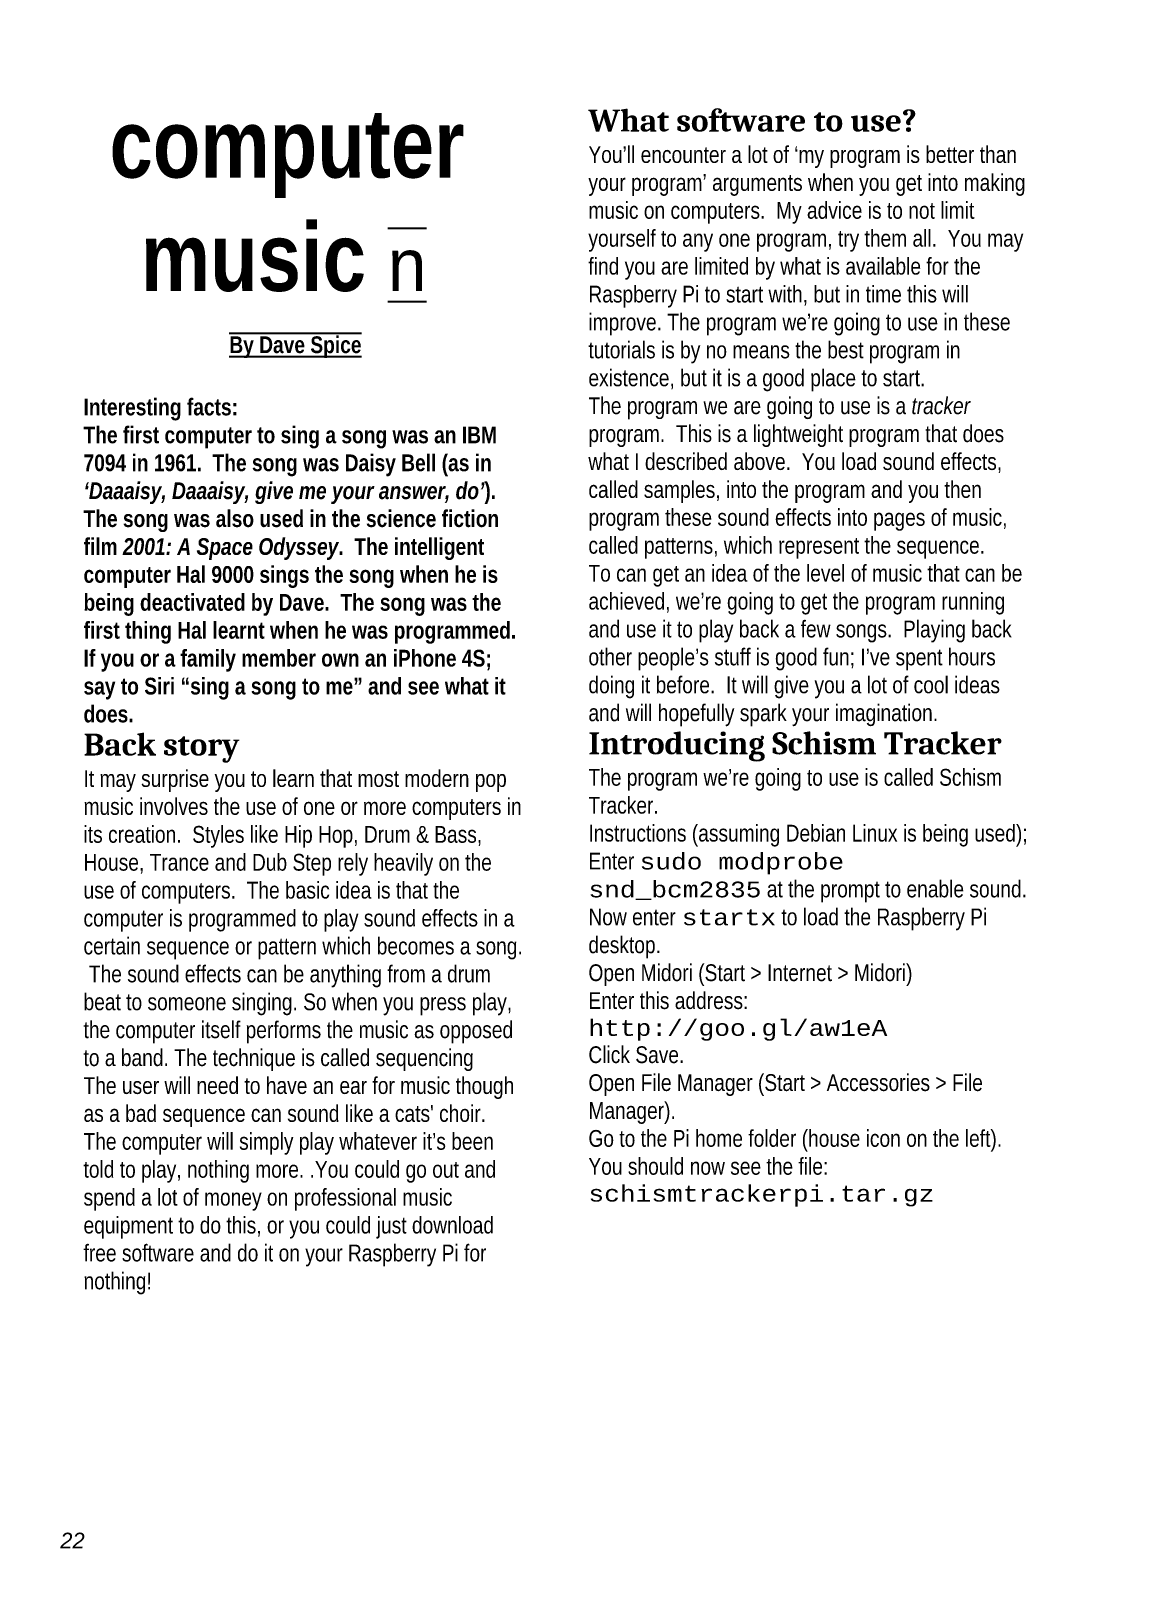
# Paper-space layout 'Page22' of a CAD drawing. Header units: millimetres. Extents: x -3 to 207, y -3 to 294.
# The model-space entities are those that its viewports show. They can reach past a viewport. Long polylines and large blocks are cut down to what shows.
import ezdxf

# ---------------------------------------------------------------- set-up
doc = ezdxf.new("R2010")
doc.units = ezdxf.units.MM
doc.layers.get('Defpoints').update_dxf_attribs({"color": 6})
doc.layers.add('Images', color=7, linetype='Continuous')
doc.layers.add('Text', color=7, linetype='Continuous')
doc.layers.get('Defpoints').off()
doc.styles.get("Standard").update_dxf_attribs({"font": 'arial.ttf'})
picture_1 = doc.add_image_def('image4.jpg', size_in_pixel=(4608, 3456))

msp = doc.modelspace()

# ---------------------------------------------------------------- texts
at = {"layer": 'Images', "insert": (10.28, 281.99), "char_height": 13, "attachment_point": 1}
msp.add_mtext_dynamic_manual_height_columns('\\pi4.682;{\\fTechnicBold|b0|i0|c2|p2;\\C14;\\c148;computer \\P\\pi10.674;music \\Fsymusic|c0;\\H0.76923x;\\L\\On\\P\\pi27.59;\\fTechnicBold|b0|i0|c2|p2;\\H0.32x;By Dave Spice}', width=84.2281, gutter_width=12.5, heights=[58.87], dxfattribs=at)
at = {"layer": 'Text', "attachment_point": 1}
for s, width, heights, insert, char_height in [('{\\fCambria|b1|i0|c0|p18;\\H1.1667x;\\C157;\\c9527094;What software to use?\\P\\fArial Narrow|b0|i0|c0|p34;\\H0.7619x;\\C256;You’ll encounter a lot of ‘my program is better than your program’ arguments when you get into making music on computers.  My advice is to not limit yourself to any one program, try them all.  You may find you are limited by what is available for the Raspberry Pi to start with, but in time this will improve. The program we’re going to use in these tutorials is by no means the best program in existence, but it is a good place to start.\\PThe program we are going to use is a \\fArial Narrow|b0|i1|c0|p34;tracker\\fArial Narrow|b0|i0|c0|p34; program.  This is a lightweight program that does what I described above.  You load sound effects, called samples, into the program and you then program these sound effects into pages of music, called patterns, which represent the sequence.\\PTo can get an idea of the level of music that can be achieved, we’re going to get the program running and use it to play back a few songs.  Playing back other people’s stuff is good fun; I’ve spent hours doing it before.  It will give you a lot of cool ideas and will hopefully spark your imagination.\\P\\fCambria|b1|i0|c0|p18;\\H1.3126x;\\C157;\\c9527094;Introducing Schism Tracker\\P\\fArial Narrow|b0|i0|c0|p34;\\H0.76183x;\\C256;The program we’re going to use is called Schism Tracker. \\PInstructions (assuming Debian Linux is being used);\\PEnter \\fCourier New|b0|i0|c0|p18;\\H0.93757x;\\C74;sudo modprobe\\C3; \\C74;snd_bcm2835\\fArial Narrow|b0|i0|c0|p34;\\H1.0666x;\\C256; at the prompt to enable sound.\\PNow enter\\fTimes New Roman|b0|i0|c0|p18;\\H0.93757x; \\fCourier New|b0|i0|c0|p18;\\C74;startx\\fArial Narrow|b0|i0|c0|p34;\\H1.0666x;\\C256; to load the Raspberry Pi desktop.\\POpen Midori (Start > Internet > Midori)\\PEnter this address:\\P\\fCourier New|b0|i0|c0|p18;\\H0.93757x;\\C74;http://goo.gl/aw1eA\\fTimes New Roman|b0|i0|c0|p18;\\P\\fArial Narrow|b0|i0|c0|p34;\\H1.0666x;\\C256;Click Save.\\POpen File Manager (Start > Accessories > File Manager).\\P\\H0.99996x;Go to the Pi home folder (house icon on the left).\\PYou should now see the file:\\P\\fCourier New|b0|i0|c0|p18;\\H0.9375x;\\C74;schismtrackerpi.tar.gz}', 84.5, [271.18], (106.5, 282), 3.6), ("{\\fArial Narrow|b1|i0|c0|p34;\\H0.88889x;\\C204;\\c10751595;Interesting facts:\\PThe first computer to sing a song was an IBM 7094 in 1961.  The song was Daisy Bell (as in \\fArial Narrow|b1|i1|c0|p34;‘Daaaisy, Daaaisy, give me your answer, do’\\fArial Narrow|b1|i0|c0|p34;).\\PThe song was also used in the science fiction film \\fArial Narrow|b1|i1|c0|p34;2001: A Space Odyssey\\fArial Narrow|b1|i0|c0|p34;.  The intelligent computer Hal 9000 sings the song when he is being deactivated by Dave.  The song was the first thing Hal learnt when he was programmed.\\PIf you or a family member own an iPhone 4S; say to Siri “sing a song to me” and see what it does.\\P\\fCambria|b1|i0|c0|p18;\\H1.3125x;\\C157;\\c9527094;Back story\\P\\fArial Narrow|b0|i0|c0|p34;\\H0.7619x;\\C256;It may surprise you to learn that most modern pop music involves the use of one or more computers in its creation.  Styles like Hip Hop, Drum & Bass, House, Trance and Dub Step rely heavily on the use of computers.  The basic idea is that the computer is programmed to play sound effects in a certain sequence or pattern which becomes a song.  The sound effects can be anything from a drum beat to someone singing. So when you press play, the computer itself performs the music as opposed to a band. The technique is called sequencing\\PThe user will need to have an ear for music though as a bad sequence can sound like a cats' choir.  The computer will simply play whatever it’s been told to play, nothing more. .You could go out and spend a lot of money on professional music equipment to do this, or you could just download free software and do it on your Raspberry Pi for nothing!}", 84.5, [215.43], (10, 226.75), 3.6), ('\\pi5.5593;{\\fArial|b0|i1|c0|p34;22}', 10, [0], (0, 10), 3)]:
    msp.add_mtext_dynamic_manual_height_columns(s, width=width, gutter_width=12.5, heights=heights, dxfattribs=dict(at, insert=insert, char_height=char_height))

# ---------------------------------------------------------------- pictures from other files: only their frames are drawn
at = {"layer": 'Images'}
image = msp.add_image(picture_1, insert=(-0.44, -0.61), size_in_units=(421.69, 316.26), dxfattribs=at)
image.dxf.flags = 7

psp = doc.layouts.new('Page22')

# ---------------------------------------------------------------- viewports
at = {"layer": 'Defpoints'}
psp.add_viewport(center=(102.07, 145.13), size=(210.02, 296.979), view_center_point=(104.99, 148.51), view_height=296.979, dxfattribs=at)

doc.saveas('drawing.dxf')
